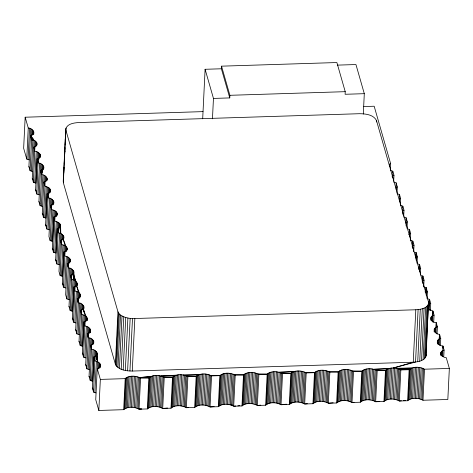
<?xml version="1.0" encoding="UTF-8"?>
<svg xmlns="http://www.w3.org/2000/svg" width="473" height="473" viewBox="0 0 473 473"><rect width="100%" height="100%" fill="white"/><g stroke="black" fill="none" stroke-linecap="round" stroke-linejoin="round"><path stroke-width="0.71" d="M202.994 111.622L25.17 117.221L28.262 128C32.927 127.846 36.409 134.35 30.432 135.568L31.602 139.653L30.083 170.706L32.542 171.522M31.602 139.653C36.267 139.5 39.75 145.997 33.772 147.221L34.943 151.307C39.608 151.153 43.09 157.651 37.113 158.875L38.283 162.96C42.948 162.807 46.437 169.304 40.453 170.528L41.624 174.614L40.104 205.66L42.564 206.482M41.512 170.091L41.624 174.614C46.295 174.46 49.777 180.958 43.794 182.182L44.965 186.267L43.445 217.314L45.905 218.136L47.424 187.083L44.965 186.267L44.858 181.744L44.681 185.357M47.424 187.083C51.48 187.988 51.273 193.297 47.134 193.835L45.615 224.882L46.786 228.967L49.245 229.783M47.134 193.835L48.305 197.921C52.976 197.767 56.458 204.265 50.475 205.489L51.646 209.574L50.132 240.621L52.586 241.437L54.105 210.39L51.646 209.574L51.539 205.051L51.362 208.664M54.105 210.39C58.161 211.295 57.954 216.604 53.816 217.142L52.302 248.189L53.473 252.275L55.932 253.09L57.446 222.044L54.992 221.222L53.816 217.142M60.55 225.923L59.805 227.247L57.162 228.796L58.333 232.876C62.998 232.728 66.48 239.226 60.503 240.45L61.673 244.529L64.133 245.351L62.613 276.398L60.154 275.582L58.983 271.496L60.792 233.697L60.585 225.225L59.308 223.179L57.446 222.044M64.133 245.351C68.183 246.256 67.982 251.565 63.843 252.097L62.324 283.15L63.494 287.235L65.954 288.051M63.843 252.097L65.014 256.183C69.679 256.029 73.161 262.533 67.184 263.751L68.354 267.836L66.835 298.889L69.295 299.705M68.242 263.319L68.354 267.836C73.019 267.683 76.502 274.186 70.524 275.404L71.695 279.49L70.175 310.542L72.635 311.358L74.155 280.306L73.658 273.217L75.172 280.844L74.716 290.954M71.34 280.022L71.583 274.967L71.695 279.49C76.36 279.336 79.848 285.834 73.865 287.058L72.345 318.11L73.516 322.196L75.976 323.012M73.865 287.058L75.036 291.143C79.706 290.99 83.189 297.487 77.205 298.711L78.376 302.797L76.857 333.843L79.316 334.665M78.27 298.274L78.376 302.797C83.047 302.643 86.529 309.141 80.546 310.365L81.717 314.45L80.197 345.497L82.657 346.319L84.176 315.266L81.717 314.45L81.61 309.927L81.397 314.261M84.176 315.266C88.232 316.177 88.025 321.48 83.887 322.018L82.373 353.071L83.544 357.15L86.003 357.972M83.887 322.018L85.057 326.104C89.728 325.95 93.211 332.448 87.227 333.672L88.404 337.757L86.884 368.804L89.344 369.62M88.291 333.234L88.404 337.757C93.069 337.604 96.551 344.102 90.574 345.325L91.744 349.411C96.409 349.257 99.892 355.755 93.914 356.979L92.395 388.026L93.565 392.111L96.025 392.927M93.914 356.979L95.085 361.065C99.75 360.911 103.232 367.409 97.255 368.633L100.347 379.411L98.827 410.463L123.678 409.677C127.876 406.189 134.462 406.697 139.044 409.198L147.34 408.938C151.537 405.444 158.124 405.952 162.706 408.453L171.001 408.193C175.199 404.699 181.786 405.207 186.368 407.708L194.663 407.448C198.855 403.954 205.448 404.462 210.03 406.963L218.319 406.703C222.517 403.209 229.109 403.717 233.692 406.218L241.981 405.958C246.179 402.464 252.765 402.972 257.353 405.473L265.643 405.213C269.841 401.719 276.427 402.227 281.015 404.728L289.305 404.468C293.502 400.974 300.089 401.482 304.677 403.983L312.966 403.723C317.164 400.229 323.751 400.737 328.333 403.238L336.628 402.978C340.826 399.484 347.413 399.992 351.995 402.493L360.29 402.233C364.488 398.739 371.074 399.247 375.657 401.748L383.952 401.488C388.15 397.994 394.736 398.503 399.318 401.003L407.614 400.743C411.812 397.249 418.398 397.758 422.98 400.259L447.83 399.478L449.35 368.426L446.258 357.641C441.593 357.795 438.11 351.297 444.088 350.073L442.917 345.994C438.252 346.141 434.764 339.644 440.747 338.42L439.577 334.34C434.906 334.488 431.423 327.99 437.407 326.766L436.236 322.687C431.565 322.834 428.083 316.336 434.066 315.119L432.896 311.033L428.573 309.076M25.17 117.221L23.65 148.268L26.742 159.052L29.202 159.868M26.742 159.052L28.262 128M28.031 159.413L29.551 128.36M30.083 170.706L28.912 166.62L30.721 128.816M31.277 139.464L31.738 129.354M32.335 135.012L32.578 129.957M32.099 140.392L32.241 137.501M32.761 140.522L32.868 138.358M33.045 134.22L33.222 130.607M31.372 171.066L32.891 140.014L30.432 135.568L34.062 140.469L32.253 178.274L33.423 182.359L35.883 183.175L37.402 152.123M33.211 140.599L33.281 139.157M33.512 134.184L33.654 131.293M33.435 140.641L33.506 139.198M33.749 134.166L33.855 131.997M34.618 151.118L35.079 141.007M33.423 182.359L34.831 146.784M35.676 146.66L35.924 141.61M36.386 145.873L36.563 142.261M34.712 182.72L36.232 151.667M36.888 145.116L36.995 142.947M39.224 194.829L36.764 194.007L35.593 189.927L37.113 158.875M37.958 162.771L38.419 152.661M36.764 194.007L38.171 158.437M38.981 159.04L39.265 153.258M39.732 157.527L39.903 153.914M38.053 194.373L39.572 163.321M40.193 157.491L40.335 154.6M40.104 205.66L38.934 201.581L40.743 163.776M41.34 173.703L41.76 164.314M42.357 169.967L42.605 164.911M42.227 173.183L42.404 169.571L41.624 174.614M43.037 169.902L43.25 165.568M41.393 206.027L42.913 174.975M43.534 169.145L43.676 166.254M43.806 168.4L43.877 166.957M43.445 217.314L42.274 213.234L44.084 175.43M44.823 181.744L45.101 175.968M45.698 181.62L45.946 176.565M46.413 180.828L46.591 177.221M44.734 217.681L46.253 186.628M46.874 180.792L47.016 177.907M47.146 180.053L47.217 178.611M48.021 197.01L48.441 187.615M46.786 228.967L48.199 193.398M49.038 193.274L49.287 188.219M49.754 192.481L49.931 188.875M48.08 229.334L49.594 198.282M50.215 192.446L50.357 189.561M50.487 191.707L50.558 190.264M50.765 198.737L48.956 236.535L50.132 240.621M51.468 205.773L51.788 199.269M52.379 204.927L52.627 199.872M53.059 204.856L53.272 200.528M51.421 240.982L52.941 209.935M53.555 204.1L53.697 201.214M53.827 203.36L53.898 201.918M54.702 220.317L55.128 210.923M53.473 252.275L54.88 216.705M55.719 216.581L55.968 211.526M56.399 216.51L56.612 212.182M54.762 252.635L56.281 221.589M56.896 215.753L57.038 212.868M57.174 215.014L57.239 213.571M59.273 264.744L56.813 263.928L55.643 259.843L57.162 228.796M58.078 231.244L58.469 222.576M56.813 263.928L58.22 228.358M59.06 228.234L59.308 223.179M59.775 227.442L59.953 223.83M58.102 264.289L59.622 233.242M60.242 227.407L60.378 224.521M60.514 226.668L60.585 225.225M63.211 181.597L65.777 129.153C66.995 123.707 73.977 122.891 78.619 122.548L359.598 113.703C365.552 113.798 373.481 114.561 376.473 120.52L428.514 302.016L426.096 355.607C424.872 361.059 417.89 361.869 413.248 362.212L132.269 371.057C126.315 370.962 118.386 370.199 115.394 364.24L63.352 182.744L63.613 176.831M63.79 173.189L64.074 167.359M64.251 163.717L64.57 157.16M64.718 154.251L65.038 147.694M65.179 144.779L65.499 138.222M65.676 134.58L65.995 128.023M63.352 182.744L65.777 129.153M61.49 240.727L61.809 234.23M61.384 243.619L61.561 240.012L60.154 275.582M62.406 239.888L62.649 234.833M63.08 239.817L63.293 235.483M61.443 275.942L62.962 244.896M63.583 239.06L63.725 236.175M63.855 238.321L63.926 236.872M64.76 254.551L65.15 245.883L63.146 238.9L65.989 246.486L65.747 251.541M63.494 287.235L64.902 251.666M66.421 251.47L66.634 247.137M64.783 287.596L66.303 256.549M66.959 249.992L67.065 247.822M67.196 249.975L67.267 248.526M67.473 256.999L65.664 294.803L66.835 298.889M68.1 266.204L68.49 257.537M69.088 263.195L69.336 258.14M69.797 262.403L69.974 258.79M68.124 299.249L69.643 268.197M70.3 261.646L70.406 259.476M70.536 261.628L70.607 260.18M70.175 310.542L69.005 306.457L70.814 268.652M71.512 275.688L71.831 269.19M72.428 274.848L72.676 269.793M73.067 276.025L73.138 274.582M73.144 274.056L73.315 270.444M71.464 310.903L72.984 279.85M73.481 276.829L73.747 271.13M73.557 279.78L73.634 278.313M73.741 276.149L73.948 271.833M73.516 322.196L74.923 286.62M75.769 286.502L76.017 281.447L73.173 273.861L74.155 280.306M76.484 285.71L76.661 282.097M74.805 322.556L76.324 291.504M76.945 285.674L77.087 282.783M77.182 285.657L77.288 283.487M76.857 333.843L75.686 329.764L77.495 291.959M78.057 302.608L78.512 292.497L76.514 285.515L79.358 293.1L79.109 298.15M79.789 298.085L80.002 293.751M78.146 334.21L79.665 303.158M80.321 296.606L80.428 294.437M80.558 296.583L80.629 295.14M80.197 345.497L79.026 341.417L80.836 303.613M81.539 310.649L81.853 304.151M82.45 309.803L82.698 304.748M83.165 309.017L83.343 305.404M81.492 345.864L83.006 314.811M83.484 311.867L83.573 310.341M83.626 308.981L83.768 306.09M83.721 311.849L83.798 310.383M83.863 308.958L83.969 306.794M84.738 325.915L85.199 315.804L83.195 308.822L86.039 316.402L85.79 321.457M83.544 357.15L84.951 321.581M86.506 320.664L86.683 317.058M84.833 357.517L86.352 326.465M86.967 320.629L87.109 317.744M87.203 320.611L87.31 318.447M86.884 368.804L85.714 364.718L87.517 326.92M88.079 337.568L88.54 327.452M89.131 333.11L89.379 328.055M89.811 333.039L90.024 328.711M88.173 369.171L89.693 338.118M90.308 332.283L90.449 329.397M90.55 332.265L90.65 330.101M94.204 350.227L92.684 381.273L90.225 380.458L89.054 376.372L90.857 338.573M91.455 348.5L91.88 339.106M90.225 380.458L91.632 344.888M92.472 344.764L92.72 339.709M93.187 343.972L93.364 340.365M91.514 380.818L93.033 349.772M93.654 343.936L93.79 341.051M94.76 360.875L95.221 350.759M93.565 392.111L94.972 356.541M95.818 356.417L96.06 351.362M96.527 355.625L96.705 352.018M96.486 356.879L96.557 355.43L97.544 361.88L95.735 399.679L98.827 410.463M94.854 392.472L96.374 361.425M96.782 359.923L97.136 352.704M97.018 359.906L97.166 356.997M97.267 354.851L97.337 353.408M98.242 368.91L98.561 362.413M99.159 368.071L99.401 363.016M99.833 368L100.045 363.666M100.335 367.243L100.477 364.358M100.607 366.504L100.678 365.061M115.394 364.24L117.96 311.796L65.918 130.3M115.903 365.375L118.469 312.931L117.96 311.796M116.76 366.469L119.326 314.025L118.469 312.931M117.954 367.497L120.52 315.053L119.326 314.025M119.444 368.432L122.01 315.988L120.52 315.053M121.2 369.253L123.766 316.809L122.01 315.988M123.181 369.939L125.741 317.495L123.766 316.809M125.327 370.477L127.893 318.033L125.741 317.495M123.678 409.677L125.197 378.631C129.389 375.136 135.982 375.645 140.564 378.146L148.859 377.886C153.051 374.391 159.643 374.9 164.226 377.401L172.515 377.141C176.713 373.646 183.305 374.155 187.887 376.656L196.177 376.396C200.375 372.901 206.961 373.416 211.549 375.911L219.839 375.651C224.036 372.156 230.623 372.671 235.211 375.166L243.5 374.906C247.698 371.411 254.285 371.926 258.873 374.421L267.162 374.161C271.36 370.666 277.947 371.181 282.529 373.676L290.824 373.416C295.022 369.921 301.608 370.436 306.191 372.931L314.486 372.671C318.684 369.177 325.27 369.691 329.852 372.186L338.148 371.926C342.346 368.432 348.932 368.946 353.514 371.441L361.81 371.181C366.007 367.687 372.594 368.201 377.176 370.696L385.471 370.436C389.669 366.942 396.256 367.456 400.838 369.951L409.133 369.691C413.331 366.203 419.918 366.711 424.5 369.206L449.35 368.426M124.322 409.074L125.842 378.028M125.168 408.536L126.681 377.489M127.598 370.844L130.164 318.4L127.893 318.033M126.185 408.081L127.704 377.028M127.355 407.714L128.875 376.662M129.933 371.039L132.493 318.595L415.814 309.768C420.456 309.425 427.438 308.609 428.656 303.163M128.644 407.448L130.164 376.396M130.022 407.288L131.541 376.242M132.269 371.057L134.835 318.613M131.453 407.247L132.972 376.195M132.895 407.312L134.415 376.266M134.314 407.495L135.828 376.443M135.668 407.779L137.188 376.733M136.934 408.169L138.453 377.117M138.069 408.642L139.588 377.596L151.366 376.283L149.846 407.336M141.794 408.932L139.044 409.198L140.564 378.146M147.34 408.938L148.859 377.886L139.588 377.596L150.343 376.745L148.829 407.791M147.984 408.329L149.503 377.283M151.017 406.969L152.537 375.917M152.306 406.703L153.826 375.651M153.684 406.544L155.203 375.497M155.114 406.502L156.634 375.45M156.557 406.567L158.077 375.521M157.976 406.75L159.49 375.698M159.33 407.034L160.85 375.988L176.198 375.172L174.679 406.224M160.595 407.424L162.115 376.372M161.731 407.897L163.25 376.851L172.515 377.141L171.001 408.193M164.226 377.401L162.706 408.453L167.519 407.986M171.646 407.584L173.165 376.538M172.485 407.046L174.005 376M173.508 406.591L175.028 375.538L160.85 375.988M175.968 405.958L177.487 374.906M177.345 405.799L178.865 374.752M178.776 405.757L180.296 374.705M180.219 405.822L181.733 374.776M181.632 406.005L183.152 374.953L198.69 374.793L197.17 405.846M184.257 406.679L185.777 375.627M185.392 407.152L186.912 376.106L196.177 376.396L194.663 407.448M187.887 376.656L186.368 407.708L188.431 407.507M202.686 118.824L205.105 69.289L221.405 68.78L229.76 97.911L213.459 98.425L205.105 69.289M195.308 406.839L196.821 375.793M196.147 406.301L197.667 375.255M198.341 405.479L199.86 374.427M212.46 118.818L213.459 98.425M199.63 405.213L201.149 374.161M201.007 405.054L202.527 374.007M202.438 405.012L203.958 373.96M203.881 405.077L205.394 374.031M221.405 68.78L221.53 66.167L336.882 62.537L345.231 91.673L345.107 94.281L364.299 93.678L363.305 114.07M205.294 405.26L206.813 374.208M206.654 405.544L208.173 374.498M207.919 405.935L209.438 374.882M209.054 406.408L210.568 375.361L219.839 375.651L218.319 406.703M211.549 375.911L210.03 406.963L214.157 406.561M229.76 97.911L229.884 95.304L221.53 66.167M218.969 406.094L220.483 375.048M219.809 405.556L221.329 374.51M220.832 405.101L222.351 374.048M222.003 404.734L223.522 373.682M223.291 404.468L224.811 373.416M224.669 404.309L226.189 373.262M226.1 404.267L227.614 373.215M227.537 404.332L229.056 373.286M228.956 404.516L230.475 373.463M231.835 373.753L230.316 404.799L231.735 404.758M233.094 374.137L231.581 405.19L233.053 405.207M232.716 405.663L234.23 374.616L243.5 374.906L241.981 405.958M235.211 375.166L233.692 406.218L235.755 406.017M242.625 405.349L244.145 374.303M243.471 404.811L244.99 373.765M244.494 404.356L246.013 373.303M245.664 403.989L247.184 372.937M246.953 403.723L248.473 372.671M248.331 403.564L249.85 372.517M249.762 403.522L251.275 372.47M251.198 403.587L252.718 372.541M252.617 403.771L254.137 372.718M253.977 404.054L255.497 373.008M255.243 404.445L256.756 373.392M256.372 404.918L257.891 373.871L267.162 374.161L265.643 405.213M258.873 374.421L257.353 405.473L260.789 405.136M266.287 404.604L267.807 373.558M267.133 404.066L268.652 373.02M268.156 403.611L269.675 372.558M269.326 403.244L270.846 372.192M270.615 402.978L272.135 371.926M271.993 402.819L273.512 371.772M273.418 402.777L274.937 371.725M274.86 402.842L276.38 371.796M276.279 403.026L277.799 371.973M292.988 402.499L294.502 371.447L279.159 372.263L277.639 403.309L279.058 403.268M278.899 403.7L280.418 372.647M280.034 404.173L281.553 373.126L290.824 373.416L289.305 404.468M282.529 373.676L281.015 404.728L286.514 404.196M289.949 403.859L291.469 372.813M290.794 403.321L292.314 372.275M294.277 402.233L295.796 371.181M295.655 402.074L297.174 371.027M297.079 402.032L298.599 370.98M298.522 402.097L300.042 371.051M299.941 402.281L301.461 371.228M301.301 402.564L302.821 371.518M302.56 402.955L304.08 371.902M303.696 403.428L305.215 372.381L314.486 372.671L312.966 403.723M306.191 372.931L304.677 403.983L307.426 403.717M313.611 403.114L315.13 372.068M314.456 402.576L315.976 371.53M315.479 402.121L316.993 371.069M316.65 401.754L318.163 370.702M317.939 401.488L319.458 370.436M319.316 401.329L320.836 370.282M320.741 401.287L322.261 370.235M322.184 401.352L323.703 370.306M323.603 401.536L325.122 370.483M324.963 401.819L326.482 370.773M326.222 402.21L327.742 371.157M327.357 402.683L328.877 371.636L338.148 371.926L336.628 402.978M329.852 372.186L328.333 403.238L333.146 402.771M337.273 402.369L338.792 371.323M338.118 401.831L339.638 370.785M339.141 401.376L340.655 370.324M340.312 401.009L341.825 369.957M341.601 400.743L343.12 369.691M342.978 400.584L344.498 369.537M344.403 400.542L345.923 369.49M345.846 400.607L347.365 369.561M347.265 400.791L348.784 369.738M348.625 401.074L350.144 370.028M349.884 401.465L351.404 370.412M351.019 401.938L352.539 370.891L361.81 371.181L360.29 402.233M353.514 371.441L351.995 402.493L354.058 402.292M360.934 401.624L362.454 370.578M361.78 401.086L363.299 370.04M376.402 121.981L376.473 120.52M362.797 400.631L364.316 369.579M363.968 400.264L365.487 369.212M365.262 399.998L366.782 368.946M366.64 399.839L368.154 368.792M368.065 399.797L369.584 368.745M369.508 399.862L371.027 368.816M370.927 400.046L372.446 368.993M372.286 400.329L373.8 369.283L389.149 368.467L387.629 399.519M373.546 400.72L375.065 369.667M374.681 401.193L376.201 370.146L385.471 370.436L383.952 401.488M377.176 370.696L375.657 401.748L379.784 401.346M389.462 166.23L389.569 164.06L390.627 163.628L374.173 106.23L363.843 106.555M390.349 169.405L390.627 163.628M392.732 172.639L392.803 171.196L390.343 170.381M392.803 177.883L392.803 171.196L393.974 175.276L393.69 181.058M384.596 400.879L386.116 369.833M385.442 400.341L386.961 369.295M396.143 189.537L396.143 182.85L393.684 182.028M386.459 399.886L387.978 368.834L373.8 369.283M397.03 192.706L397.314 186.93L396.143 182.85M388.924 399.253L390.438 368.201M399.454 201.912L399.484 194.504L397.024 193.682M390.302 399.094L391.815 368.047M400.371 204.36L400.655 198.583L399.484 194.504M391.727 399.052L393.246 368L413.248 362.212L415.814 309.768M393.169 399.117L394.689 368.071M402.754 207.6L402.825 206.151L400.365 205.335M402.76 214.287L402.825 206.151L403.995 210.237L403.711 216.013M394.588 399.301L396.108 368.248L411.64 368.089L410.121 399.141M395.948 399.584L397.462 368.538L411.64 368.089M397.208 399.975L398.727 368.922M406.059 219.975L406.165 217.805L403.706 216.989M406.1 225.94L406.165 217.805L407.336 221.89L407.017 228.388M398.343 400.448L399.862 369.401L409.133 369.691L407.614 400.743M400.838 369.951L399.318 401.003L401.382 400.802M409.364 232.349L409.506 229.458L408.217 229.098M409.476 236.867L409.506 229.458L410.676 233.544L410.322 240.763M412.704 244.003L412.846 241.112L410.387 240.296M412.817 248.52L412.846 241.112L414.017 245.197L413.698 251.695M408.258 400.134L409.778 369.088M415.938 257.82L416.187 252.765L414.898 252.405M409.104 399.596L410.623 368.55M416.157 260.174L416.187 252.765L417.357 256.851L417.044 263.349M411.291 398.774L412.811 367.722M412.586 398.508L414.1 367.456M419.285 269.474L419.527 264.419L418.238 264.058M419.498 271.827L419.527 264.419L420.698 268.504L420.385 275.002M418.102 309.608L415.536 362.052L393.246 368M413.958 398.349L415.477 367.302M415.389 398.307L416.908 367.255M417.718 361.715L420.284 309.265M416.831 398.372L418.351 367.326M422.625 281.128L422.868 276.072L421.579 275.712M422.838 283.481L422.868 276.072L424.045 280.158L423.725 286.656M419.734 361.206L422.3 308.763M418.25 398.556L419.77 367.503M419.604 398.84L421.124 367.793M421.544 360.55L424.11 308.1M425.966 292.781L426.214 287.726L423.755 286.91M420.869 399.23L422.389 368.177M426.179 295.134L426.214 287.726L425.103 291.947M423.093 359.752L425.659 307.308M422.005 399.703L423.524 368.656M427.066 298.309L427.385 291.811L426.214 287.726L425.434 292.763L427.385 291.811M424.352 358.836L426.918 306.392M422.98 400.259L424.5 369.206M425.286 357.825L427.852 305.375M425.871 356.737L428.514 302.016M428.526 309.472L429.555 299.379L427.095 298.564M429.307 304.435L429.555 299.379L430.726 303.465L430.371 310.684M429.348 310.4L429.555 299.379L428.26 304.305M430.791 320.191L430.933 317.306M431.24 320.274L431.417 316.662M431.867 321.126L432.115 316.07M432.647 316.088L432.896 311.033L432.689 322.054M433.711 322.338L434.066 315.119M434.131 331.845L434.273 328.96M434.581 331.922L434.758 328.315M435.207 332.779L435.456 327.724M435.988 327.742L436.236 322.687L436.065 332.98M437.052 333.991L437.407 326.766M437.283 342.736L437.354 341.293M437.472 343.499L437.614 340.613M437.886 344.303L438.099 339.969M438.548 344.433L439.577 334.34L439.37 345.355M439.328 339.395L439.577 334.34M440.393 345.645L440.747 338.42M440.588 355.111L440.694 352.947M440.812 355.152L440.954 352.261M441.262 355.229L441.439 351.622M441.888 356.086L442.137 351.031M442.811 348.158L442.917 345.994L442.746 356.287M443.769 356.571L444.088 350.073M415.519 257.087L416.187 252.765M418.859 268.741L419.527 264.419M422.2 280.394L422.868 276.072M392.022 176.234L393.974 175.276M405.385 222.848L407.336 221.89M408.725 234.502L410.676 233.544M412.066 246.155L414.017 245.197M415.406 257.809L417.357 256.851M418.747 269.462L420.698 268.504M422.093 281.11L424.045 280.158M428.775 304.417L430.726 303.465M396.25 187.367L397.314 186.93M399.59 199.021L400.655 198.583M402.937 210.674L403.995 210.237M139.044 409.198L141.143 408.897M237.813 405.816L239.876 405.615M403.445 400.601L405.509 400.406M337.491 65.126L355.95 64.541L364.299 93.678M229.884 95.304L345.231 91.673M198.69 374.793L184.511 375.243L182.992 406.289L184.411 406.248M279.159 372.263L293.331 371.813L291.817 402.866L290.398 402.907M100.347 379.411L125.197 378.631M130.164 318.4L132.493 318.595M28.912 166.62L29.616 167.891M32.253 178.274L32.956 179.545M35.593 189.927L36.297 191.198M38.934 201.581L39.992 203.485M42.274 213.234L42.978 214.5M45.615 224.882L46.673 226.792M52.302 248.189L53.354 250.099M55.643 259.843L56.695 261.752M62.324 283.15L63.027 284.421M69.005 306.457L69.708 307.728M72.345 318.11L73.049 319.381M75.686 329.764L76.389 331.035M79.026 341.417L79.73 342.689M82.373 353.071L83.071 354.336M85.714 364.718L86.417 365.99M89.054 376.372L89.758 377.643M92.395 388.026L93.447 389.935M65.168 139.825L65.546 141.149M64.641 150.526L65.026 151.851M73.173 273.861L75.172 280.844M59.805 227.247L60.792 233.697M425.948 354.466L426.096 355.607M97.042 354.791L97.544 361.88"/></g></svg>
